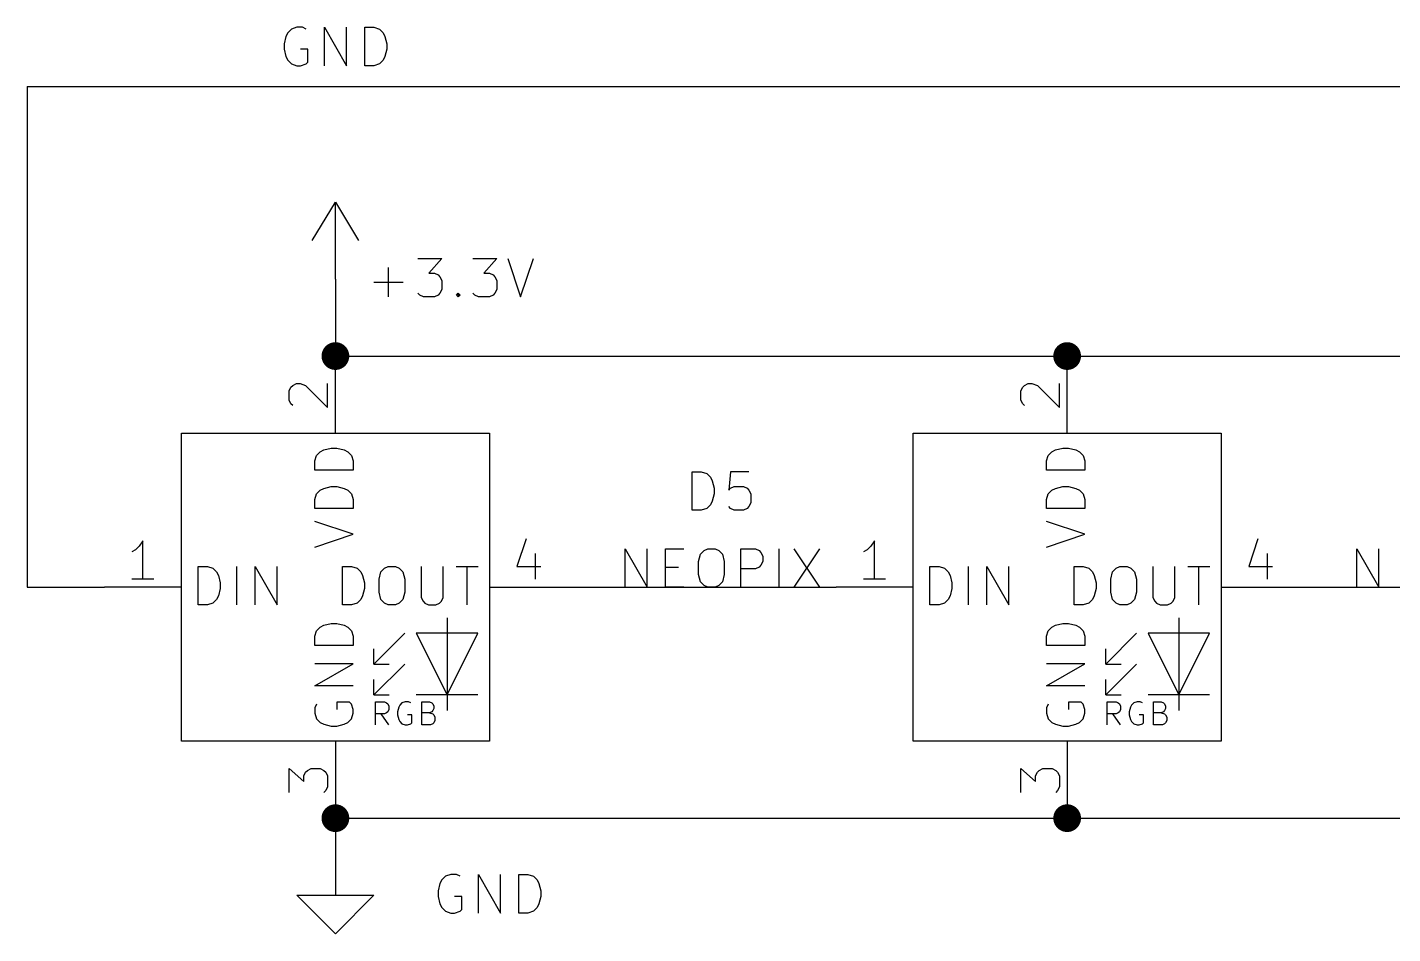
# Model space of a CAD drawing. Extents: x 0.4 to 11.3, y -7.9 to -0.4.
# Drawn here: x 7.55 to 9.323, y -5.35 to -4.173 of the extents above; entities that cross this region are included whole.
import ezdxf

# ---------------------------------------------------------------- set-up
doc = ezdxf.new("R2010")
doc.units = 0
doc.header["$MEASUREMENT"] = 0
for name, color, linetype in [('CYAN2', 4, 'CONTINUOUS'), ('GREEN3', 91, 'CONTINUOUS'), ('LYELLOW', 51, 'CONTINUOUS'), ('RED2', 1, 'CONTINUOUS'), ('RED3', 11, 'CONTINUOUS')]:
    doc.layers.add(name, color=color, linetype=linetype)

msp = doc.modelspace()

# ---------------------------------------------------------------- linework, layer by layer
at = {"layer": 'CYAN2', "linetype": 'CONTINUOUS'}
for p, q in [((7.88809, -4.18028), (7.88571, -4.18504)), ((7.89286, -4.17551), (7.88809, -4.18028)), ((7.9, -4.17313), (7.89286, -4.17551)), ((7.90714, -4.17313), (7.9, -4.17313)), ((7.91191, -4.17551), (7.90714, -4.17313)), ((7.93571, -4.22313), (7.93571, -4.17313)), ((7.93571, -4.17313), (7.96428, -4.22313)), ((7.96428, -4.22313), (7.96428, -4.17313)), ((7.98809, -4.22313), (7.98809, -4.17313)), ((7.98809, -4.17313), (8, -4.17313)), ((8, -4.17313), (8.00714, -4.17551)), ((8.00714, -4.17551), (8.01191, -4.18028)), ((8.01191, -4.18028), (8.01429, -4.18504)), ((7.88571, -4.18504), (7.88333, -4.19456)), ((7.88333, -4.19456), (7.88333, -4.2017)), ((8.01429, -4.18504), (8.01667, -4.19456)), ((8.01667, -4.19456), (8.01667, -4.2017)), ((7.88333, -4.2017), (7.88571, -4.21122)), ((7.88571, -4.21122), (7.88809, -4.21599)), ((7.88809, -4.21599), (7.89286, -4.22075)), ((7.91428, -4.2017), (7.90476, -4.2017)), ((7.91191, -4.22075), (7.91428, -4.21837)), ((7.91428, -4.21837), (7.91428, -4.2017)), ((8.01191, -4.21599), (8.00714, -4.22075)), ((8.01429, -4.21122), (8.01191, -4.21599)), ((8.01667, -4.2017), (8.01429, -4.21122)), ((7.89286, -4.22075), (7.9, -4.22313)), ((7.9, -4.22313), (7.90476, -4.22313)), ((7.90476, -4.22313), (7.91191, -4.22075)), ((8, -4.22313), (7.98809, -4.22313)), ((8.00714, -4.22075), (8, -4.22313)), ((8.05714, -4.47313), (8.08809, -4.47313)), ((8.08809, -4.47313), (8.07143, -4.49218)), ((8.12857, -4.47313), (8.15952, -4.47313)), ((8.15952, -4.47313), (8.14285, -4.49218)), ((8.17381, -4.47313), (8.19047, -4.52313)), ((8.19047, -4.52313), (8.20714, -4.47313)), ((8.01904, -4.52313), (8.01904, -4.48504)), ((8.07143, -4.49218), (8.07857, -4.49218)), ((8.07857, -4.49218), (8.08333, -4.49456)), ((8.08333, -4.49456), (8.08571, -4.49694)), ((8.08571, -4.49694), (8.08809, -4.5017)), ((8.08809, -4.5017), (8.08809, -4.51361)), ((8.14285, -4.49218), (8.15, -4.49218)), ((8.15, -4.49218), (8.15476, -4.49456)), ((8.15476, -4.49456), (8.15714, -4.49694)), ((8.15714, -4.49694), (8.15952, -4.5017)), ((8.15952, -4.5017), (8.15952, -4.51361)), ((8, -4.50408), (8.03809, -4.50408)), ((8.05952, -4.52075), (8.05714, -4.51837)), ((8.08571, -4.51837), (8.08333, -4.52075)), ((8.08809, -4.51361), (8.08571, -4.51837)), ((8.10714, -4.52075), (8.10952, -4.51837)), ((8.10952, -4.51837), (8.1119, -4.52075)), ((8.10952, -4.51837), (8.10952, -4.52313)), ((8.13095, -4.52075), (8.12857, -4.51837)), ((8.15714, -4.51837), (8.15476, -4.52075)), ((8.15952, -4.51361), (8.15714, -4.51837)), ((8.06428, -4.52313), (8.05952, -4.52075)), ((8.07857, -4.52313), (8.06428, -4.52313)), ((8.08333, -4.52075), (8.07857, -4.52313)), ((8.10952, -4.52313), (8.10714, -4.52075)), ((8.1119, -4.52075), (8.10952, -4.52313)), ((8.13571, -4.52313), (8.13095, -4.52075)), ((8.15, -4.52313), (8.13571, -4.52313)), ((8.15476, -4.52075), (8.15, -4.52313)), ((7.92313, -4.73619), (7.92551, -4.72905)), ((7.92551, -4.72905), (7.93028, -4.72428)), ((7.93028, -4.72428), (7.93504, -4.7219)), ((7.93504, -4.7219), (7.94456, -4.71952)), ((7.94456, -4.71952), (7.9517, -4.71952)), ((7.9517, -4.71952), (7.96122, -4.7219)), ((7.96122, -4.7219), (7.96599, -4.72428)), ((7.96599, -4.72428), (7.97075, -4.72905)), ((7.97075, -4.72905), (7.97313, -4.73619)), ((8.87313, -4.73619), (8.87551, -4.72905)), ((8.87551, -4.72905), (8.88028, -4.72428)), ((8.88028, -4.72428), (8.88504, -4.7219)), ((8.88504, -4.7219), (8.89456, -4.71952)), ((8.89456, -4.71952), (8.9017, -4.71952)), ((8.9017, -4.71952), (8.91122, -4.7219)), ((8.91122, -4.7219), (8.91599, -4.72428)), ((8.91599, -4.72428), (8.92075, -4.72905)), ((8.92075, -4.72905), (8.92313, -4.73619)), ((7.92313, -4.74809), (7.92313, -4.73619)), ((7.97313, -4.74809), (7.92313, -4.74809)), ((7.97313, -4.73619), (7.97313, -4.74809)), ((8.41309, -4.80013), (8.41309, -4.75013)), ((8.41309, -4.75013), (8.425, -4.75013)), ((8.425, -4.75013), (8.43214, -4.75252)), ((8.46309, -4.75013), (8.46072, -4.77394)), ((8.48691, -4.75013), (8.46309, -4.75013)), ((8.87313, -4.74809), (8.87313, -4.73619)), ((8.92313, -4.74809), (8.87313, -4.74809)), ((8.92313, -4.73619), (8.92313, -4.74809)), ((8.43214, -4.75252), (8.43691, -4.75728)), ((8.43691, -4.75728), (8.43929, -4.76204)), ((8.43929, -4.76204), (8.44167, -4.77156)), ((7.92313, -4.78619), (7.92551, -4.77905)), ((7.92551, -4.77905), (7.93028, -4.77428)), ((7.93028, -4.77428), (7.93504, -4.7719)), ((7.93504, -4.7719), (7.94456, -4.76952)), ((7.94456, -4.76952), (7.9517, -4.76952)), ((7.9517, -4.76952), (7.96122, -4.7719)), ((7.96122, -4.7719), (7.96599, -4.77428)), ((7.96599, -4.77428), (7.97075, -4.77905)), ((7.97075, -4.77905), (7.97313, -4.78619)), ((8.44167, -4.7787), (8.43929, -4.78823)), ((8.44167, -4.77156), (8.44167, -4.7787)), ((8.46072, -4.77394), (8.46309, -4.77156)), ((8.46309, -4.77156), (8.46786, -4.76918)), ((8.46786, -4.76918), (8.47976, -4.76918)), ((8.47976, -4.76918), (8.48452, -4.77156)), ((8.48452, -4.77156), (8.48691, -4.77394)), ((8.48691, -4.77394), (8.48929, -4.7787)), ((8.48929, -4.7787), (8.48929, -4.79061)), ((8.87313, -4.78619), (8.87551, -4.77905)), ((8.87551, -4.77905), (8.88028, -4.77428)), ((8.88028, -4.77428), (8.88504, -4.7719)), ((8.88504, -4.7719), (8.89456, -4.76952)), ((8.89456, -4.76952), (8.9017, -4.76952)), ((8.9017, -4.76952), (8.91122, -4.7719)), ((8.91122, -4.7719), (8.91599, -4.77428)), ((8.91599, -4.77428), (8.92075, -4.77905)), ((8.92075, -4.77905), (8.92313, -4.78619)), ((7.92313, -4.79809), (7.92313, -4.78619)), ((7.97313, -4.79809), (7.92313, -4.79809)), ((7.97313, -4.78619), (7.97313, -4.79809)), ((8.425, -4.80013), (8.41309, -4.80013)), ((8.43214, -4.79776), (8.425, -4.80013)), ((8.43691, -4.79299), (8.43214, -4.79776)), ((8.43929, -4.78823), (8.43691, -4.79299)), ((8.46309, -4.79776), (8.46072, -4.79537)), ((8.46786, -4.80013), (8.46309, -4.79776)), ((8.47976, -4.80013), (8.46786, -4.80013)), ((8.48452, -4.79776), (8.47976, -4.80013)), ((8.48691, -4.79537), (8.48452, -4.79776)), ((8.48929, -4.79061), (8.48691, -4.79537)), ((8.87313, -4.79809), (8.87313, -4.78619)), ((8.92313, -4.79809), (8.87313, -4.79809)), ((8.92313, -4.78619), (8.92313, -4.79809)), ((7.97313, -4.83143), (7.92313, -4.81476)), ((8.92313, -4.83143), (8.87313, -4.81476)), ((7.92313, -4.84809), (7.97313, -4.83143)), ((8.87313, -4.84809), (8.92313, -4.83143)), ((8.32619, -4.90013), (8.32619, -4.85013)), ((8.32619, -4.85013), (8.35476, -4.90013)), ((8.35476, -4.90013), (8.35476, -4.85013)), ((8.37857, -4.90013), (8.37857, -4.85013)), ((8.37857, -4.85013), (8.40238, -4.85013)), ((8.42381, -4.85728), (8.42857, -4.85252)), ((8.42857, -4.85252), (8.43333, -4.85013)), ((8.43333, -4.85013), (8.44285, -4.85013)), ((8.44285, -4.85013), (8.44762, -4.85252)), ((8.44762, -4.85252), (8.45238, -4.85728)), ((8.47619, -4.90013), (8.47619, -4.85013)), ((8.47619, -4.85013), (8.49524, -4.85013)), ((8.49524, -4.85013), (8.5, -4.85252)), ((8.5, -4.85252), (8.50238, -4.8549)), ((8.50238, -4.8549), (8.50476, -4.85966)), ((8.52619, -4.90013), (8.52619, -4.85013)), ((8.54524, -4.85013), (8.57857, -4.90013)), ((8.57857, -4.85013), (8.54524, -4.90013)), ((9.27619, -4.90013), (9.27619, -4.85013)), ((9.27619, -4.85013), (9.30476, -4.90013)), ((9.30476, -4.90013), (9.30476, -4.85013)), ((7.7719, -4.92313), (7.7719, -4.87313)), ((7.7719, -4.87313), (7.78381, -4.87313)), ((7.78381, -4.87313), (7.79095, -4.87551)), ((7.8219, -4.92313), (7.8219, -4.87313)), ((7.84571, -4.92313), (7.84571, -4.87313)), ((7.84571, -4.87313), (7.87428, -4.92313)), ((7.87428, -4.92313), (7.87428, -4.87313)), ((7.95904, -4.92313), (7.95904, -4.87313)), ((7.95904, -4.87313), (7.97095, -4.87313)), ((7.97095, -4.87313), (7.97809, -4.87551)), ((8.01381, -4.87551), (8.01857, -4.87313)), ((8.01857, -4.87313), (8.02809, -4.87313)), ((8.02809, -4.87313), (8.03285, -4.87551)), ((8.06143, -4.87313), (8.06143, -4.91361)), ((8.09, -4.91361), (8.09, -4.87313)), ((8.10667, -4.87313), (8.13524, -4.87313)), ((8.12095, -4.92313), (8.12095, -4.87313)), ((8.37857, -4.87394), (8.39524, -4.87394)), ((8.42143, -4.8668), (8.42381, -4.85728)), ((8.42143, -4.88347), (8.42143, -4.8668)), ((8.45238, -4.85728), (8.45476, -4.8668)), ((8.45476, -4.8668), (8.45476, -4.88347)), ((8.5, -4.87394), (8.49524, -4.87633)), ((8.50238, -4.87156), (8.5, -4.87394)), ((8.50476, -4.8668), (8.50238, -4.87156)), ((8.50476, -4.85966), (8.50476, -4.8668)), ((8.7219, -4.92313), (8.7219, -4.87313)), ((8.7219, -4.87313), (8.73381, -4.87313)), ((8.73381, -4.87313), (8.74095, -4.87551)), ((8.7719, -4.92313), (8.7719, -4.87313)), ((8.79571, -4.92313), (8.79571, -4.87313)), ((8.79571, -4.87313), (8.82428, -4.92313)), ((8.82428, -4.92313), (8.82428, -4.87313)), ((8.90904, -4.92313), (8.90904, -4.87313)), ((8.90904, -4.87313), (8.92095, -4.87313)), ((8.92095, -4.87313), (8.92809, -4.87551)), ((8.96381, -4.87551), (8.96857, -4.87313)), ((8.96857, -4.87313), (8.97809, -4.87313)), ((8.97809, -4.87313), (8.98285, -4.87551)), ((9.01143, -4.87313), (9.01143, -4.91361)), ((9.04, -4.91361), (9.04, -4.87313)), ((9.05667, -4.87313), (9.08524, -4.87313)), ((9.07095, -4.92313), (9.07095, -4.87313)), ((7.79095, -4.87551), (7.79571, -4.88028)), ((7.79571, -4.88028), (7.79809, -4.88504)), ((7.79809, -4.88504), (7.80047, -4.89456)), ((7.97809, -4.87551), (7.98285, -4.88028)), ((7.98285, -4.88028), (7.98524, -4.88504)), ((7.98524, -4.88504), (7.98761, -4.89456)), ((8.00667, -4.8898), (8.00904, -4.88028)), ((8.00667, -4.90646), (8.00667, -4.8898)), ((8.00904, -4.88028), (8.01381, -4.87551)), ((8.03285, -4.87551), (8.03761, -4.88028)), ((8.03761, -4.88028), (8.04, -4.8898)), ((8.04, -4.8898), (8.04, -4.90646)), ((8.42381, -4.89299), (8.42143, -4.88347)), ((8.45476, -4.88347), (8.45238, -4.89299)), ((8.49524, -4.87633), (8.47619, -4.87633)), ((8.74095, -4.87551), (8.74571, -4.88028)), ((8.74571, -4.88028), (8.74809, -4.88504)), ((8.74809, -4.88504), (8.75047, -4.89456)), ((8.92809, -4.87551), (8.93285, -4.88028)), ((8.93285, -4.88028), (8.93524, -4.88504)), ((8.93524, -4.88504), (8.93761, -4.89456)), ((8.95667, -4.8898), (8.95904, -4.88028)), ((8.95667, -4.90646), (8.95667, -4.8898)), ((8.95904, -4.88028), (8.96381, -4.87551)), ((8.98285, -4.87551), (8.98761, -4.88028)), ((8.98761, -4.88028), (8.99, -4.8898)), ((8.99, -4.8898), (8.99, -4.90646)), ((7.80047, -4.9017), (7.79809, -4.91122)), ((7.80047, -4.89456), (7.80047, -4.9017)), ((7.98761, -4.9017), (7.98524, -4.91122)), ((7.98761, -4.89456), (7.98761, -4.9017)), ((8.00904, -4.91599), (8.00667, -4.90646)), ((8.04, -4.90646), (8.03761, -4.91599)), ((8.40238, -4.90013), (8.37857, -4.90013)), ((8.42857, -4.89776), (8.42381, -4.89299)), ((8.43333, -4.90013), (8.42857, -4.89776)), ((8.44285, -4.90013), (8.43333, -4.90013)), ((8.44762, -4.89776), (8.44285, -4.90013)), ((8.45238, -4.89299), (8.44762, -4.89776)), ((8.75047, -4.9017), (8.74809, -4.91122)), ((8.75047, -4.89456), (8.75047, -4.9017)), ((8.93761, -4.9017), (8.93524, -4.91122)), ((8.93761, -4.89456), (8.93761, -4.9017)), ((8.95904, -4.91599), (8.95667, -4.90646)), ((8.99, -4.90646), (8.98761, -4.91599)), ((7.78381, -4.92313), (7.7719, -4.92313)), ((7.79095, -4.92075), (7.78381, -4.92313)), ((7.79571, -4.91599), (7.79095, -4.92075)), ((7.79809, -4.91122), (7.79571, -4.91599)), ((7.97095, -4.92313), (7.95904, -4.92313)), ((7.97809, -4.92075), (7.97095, -4.92313)), ((7.98285, -4.91599), (7.97809, -4.92075)), ((7.98524, -4.91122), (7.98285, -4.91599)), ((8.01381, -4.92075), (8.00904, -4.91599)), ((8.01857, -4.92313), (8.01381, -4.92075)), ((8.02809, -4.92313), (8.01857, -4.92313)), ((8.03285, -4.92075), (8.02809, -4.92313)), ((8.03761, -4.91599), (8.03285, -4.92075)), ((8.06143, -4.91361), (8.06381, -4.91837)), ((8.06381, -4.91837), (8.06619, -4.92075)), ((8.06619, -4.92075), (8.07095, -4.92313)), ((8.07095, -4.92313), (8.08047, -4.92313)), ((8.08047, -4.92313), (8.08524, -4.92075)), ((8.08524, -4.92075), (8.08762, -4.91837)), ((8.08762, -4.91837), (8.09, -4.91361)), ((8.73381, -4.92313), (8.7219, -4.92313)), ((8.74095, -4.92075), (8.73381, -4.92313)), ((8.74571, -4.91599), (8.74095, -4.92075)), ((8.74809, -4.91122), (8.74571, -4.91599)), ((8.92095, -4.92313), (8.90904, -4.92313)), ((8.92809, -4.92075), (8.92095, -4.92313)), ((8.93285, -4.91599), (8.92809, -4.92075)), ((8.93524, -4.91122), (8.93285, -4.91599)), ((8.96381, -4.92075), (8.95904, -4.91599)), ((8.96857, -4.92313), (8.96381, -4.92075)), ((8.97809, -4.92313), (8.96857, -4.92313)), ((8.98285, -4.92075), (8.97809, -4.92313)), ((8.98761, -4.91599), (8.98285, -4.92075)), ((9.01143, -4.91361), (9.01381, -4.91837)), ((9.01381, -4.91837), (9.01619, -4.92075)), ((9.01619, -4.92075), (9.02095, -4.92313)), ((9.02095, -4.92313), (9.03047, -4.92313)), ((9.03047, -4.92313), (9.03524, -4.92075)), ((9.03524, -4.92075), (9.03762, -4.91837)), ((9.03762, -4.91837), (9.04, -4.91361)), ((7.92313, -4.96381), (7.92551, -4.95667)), ((7.92551, -4.95667), (7.93028, -4.9519)), ((7.93028, -4.9519), (7.93504, -4.94952)), ((7.93504, -4.94952), (7.94456, -4.94714)), ((7.94456, -4.94714), (7.9517, -4.94714)), ((7.9517, -4.94714), (7.96122, -4.94952)), ((7.96122, -4.94952), (7.96599, -4.9519)), ((7.96599, -4.9519), (7.97075, -4.95667)), ((7.97075, -4.95667), (7.97313, -4.96381)), ((8.87313, -4.96381), (8.87551, -4.95667)), ((8.87551, -4.95667), (8.88028, -4.9519)), ((8.88028, -4.9519), (8.88504, -4.94952)), ((8.88504, -4.94952), (8.89456, -4.94714)), ((8.89456, -4.94714), (8.9017, -4.94714)), ((8.9017, -4.94714), (8.91122, -4.94952)), ((8.91122, -4.94952), (8.91599, -4.9519)), ((8.91599, -4.9519), (8.92075, -4.95667)), ((8.92075, -4.95667), (8.92313, -4.96381)), ((7.92313, -4.97571), (7.92313, -4.96381)), ((7.97313, -4.97571), (7.92313, -4.97571)), ((7.97313, -4.96381), (7.97313, -4.97571)), ((8.87313, -4.97571), (8.87313, -4.96381)), ((8.92313, -4.97571), (8.87313, -4.97571)), ((8.92313, -4.96381), (8.92313, -4.97571)), ((7.92313, -5.02809), (7.97313, -4.99952)), ((7.97313, -4.99952), (7.92313, -4.99952)), ((8.87313, -5.02809), (8.92313, -4.99952)), ((8.92313, -4.99952), (8.87313, -4.99952)), ((7.97313, -5.02809), (7.92313, -5.02809)), ((8.92313, -5.02809), (8.87313, -5.02809)), ((7.92551, -5.0519), (7.92313, -5.05667)), ((7.96837, -5.04952), (7.9517, -5.04952)), ((7.9517, -5.04952), (7.9517, -5.05905)), ((7.97075, -5.0519), (7.96837, -5.04952)), ((7.97313, -5.05905), (7.97075, -5.0519)), ((8.87551, -5.0519), (8.87313, -5.05667)), ((8.91837, -5.04952), (8.9017, -5.04952)), ((8.9017, -5.04952), (8.9017, -5.05905)), ((8.92075, -5.0519), (8.91837, -5.04952)), ((8.92313, -5.05905), (8.92075, -5.0519)), ((7.92313, -5.05667), (7.92313, -5.06381)), ((7.92313, -5.06381), (7.92551, -5.07095)), ((7.97075, -5.07095), (7.97313, -5.06381)), ((7.97313, -5.06381), (7.97313, -5.05905)), ((8.87313, -5.05667), (8.87313, -5.06381)), ((8.87313, -5.06381), (8.87551, -5.07095)), ((8.92075, -5.07095), (8.92313, -5.06381)), ((8.92313, -5.06381), (8.92313, -5.05905)), ((7.92551, -5.07095), (7.93028, -5.07571)), ((7.93028, -5.07571), (7.93504, -5.07809)), ((7.93504, -5.07809), (7.94456, -5.08047)), ((7.94456, -5.08047), (7.9517, -5.08047)), ((7.9517, -5.08047), (7.96122, -5.07809)), ((7.96122, -5.07809), (7.96599, -5.07571)), ((7.96599, -5.07571), (7.97075, -5.07095)), ((8.87551, -5.07095), (8.88028, -5.07571)), ((8.88028, -5.07571), (8.88504, -5.07809)), ((8.88504, -5.07809), (8.89456, -5.08047)), ((8.89456, -5.08047), (8.9017, -5.08047)), ((8.9017, -5.08047), (8.91122, -5.07809)), ((8.91122, -5.07809), (8.91599, -5.07571)), ((8.91599, -5.07571), (8.92075, -5.07095)), ((8.08809, -5.28028), (8.08571, -5.28504)), ((8.09286, -5.27551), (8.08809, -5.28028)), ((8.1, -5.27313), (8.09286, -5.27551)), ((8.10714, -5.27313), (8.1, -5.27313)), ((8.11191, -5.27551), (8.10714, -5.27313)), ((8.13571, -5.32313), (8.13571, -5.27313)), ((8.13571, -5.27313), (8.16428, -5.32313)), ((8.16428, -5.32313), (8.16428, -5.27313)), ((8.18809, -5.32313), (8.18809, -5.27313)), ((8.18809, -5.27313), (8.2, -5.27313)), ((8.2, -5.27313), (8.20714, -5.27551)), ((8.20714, -5.27551), (8.21191, -5.28028)), ((8.21191, -5.28028), (8.21429, -5.28504)), ((8.08571, -5.28504), (8.08333, -5.29456)), ((8.08333, -5.29456), (8.08333, -5.3017)), ((8.21429, -5.28504), (8.21667, -5.29456)), ((8.21667, -5.29456), (8.21667, -5.3017)), ((8.08333, -5.3017), (8.08571, -5.31122)), ((8.08571, -5.31122), (8.08809, -5.31599)), ((8.08809, -5.31599), (8.09286, -5.32075)), ((8.11428, -5.3017), (8.10476, -5.3017)), ((8.11428, -5.31837), (8.11428, -5.3017)), ((8.21191, -5.31599), (8.20714, -5.32075)), ((8.21429, -5.31122), (8.21191, -5.31599)), ((8.21667, -5.3017), (8.21429, -5.31122)), ((8.09286, -5.32075), (8.1, -5.32313)), ((8.1, -5.32313), (8.10476, -5.32313)), ((8.10476, -5.32313), (8.11191, -5.32075)), ((8.11191, -5.32075), (8.11428, -5.31837)), ((8.2, -5.32313), (8.18809, -5.32313)), ((8.20714, -5.32075), (8.2, -5.32313))]:
    msp.add_line(p, q, dxfattribs=at)
at = {"layer": 'GREEN3', "linetype": 'CONTINUOUS'}
for p, q in [((7.55, -4.25), (7.55, -4.9)), ((7.55, -4.25), (10.9, -4.25)), ((7.95, -4.5), (7.95, -4.6)), ((7.95, -4.6), (8.9, -4.6)), ((8.9, -4.6), (9.85, -4.6)), ((7.55, -4.9), (7.65, -4.9)), ((8.25, -4.9), (8.6, -4.9)), ((9.2, -4.9), (9.55, -4.9)), ((7.95, -5.2), (8.9, -5.2)), ((7.95, -5.2), (7.95, -5.25)), ((8.9, -5.2), (9.85, -5.2))]:
    msp.add_line(p, q, dxfattribs=at)
at = {"layer": 'GREEN3', "const_width": 0.018}
for points in [[(7.941, -4.6, 1), (7.959, -4.6, 1)], [(8.891, -4.6, 1), (8.909, -4.6, 1)], [(7.941, -5.2, 1), (7.959, -5.2, 1)], [(8.891, -5.2, 1), (8.909, -5.2, 1)]]:
    msp.add_lwpolyline(points, format="xyb", close=True, dxfattribs=at)
at = {"layer": 'LYELLOW', "linetype": 'CONTINUOUS'}
for p, q in [((7.75, -5.1), (7.75, -4.7)), ((7.75, -4.7), (8.15, -4.7)), ((8.15, -4.7), (8.15, -5.1)), ((8.7, -5.1), (8.7, -4.7)), ((8.7, -4.7), (9.1, -4.7)), ((9.1, -4.7), (9.1, -5.1)), ((8.15, -5.1), (7.75, -5.1)), ((9.1, -5.1), (8.7, -5.1))]:
    msp.add_line(p, q, dxfattribs=at)
at = {"layer": 'RED2', "linetype": 'CONTINUOUS'}
for p, q in [((7.92, -4.45), (7.95, -4.4)), ((7.95, -4.5), (7.95, -4.4)), ((7.95, -4.4), (7.98, -4.45)), ((7.95, -4.7), (7.95, -4.6)), ((8.9, -4.7), (8.9, -4.6)), ((7.75, -5.1), (7.75, -4.7)), ((7.75, -4.7), (8.15, -4.7)), ((8.15, -4.7), (8.15, -5.1)), ((8.7, -5.1), (8.7, -4.7)), ((8.7, -4.7), (9.1, -4.7)), ((9.1, -4.7), (9.1, -5.1)), ((7.75, -4.9), (7.65, -4.9)), ((8.15, -4.9), (8.25, -4.9)), ((8.7, -4.9), (8.6, -4.9)), ((9.1, -4.9), (9.2, -4.9)), ((8.095, -4.94), (8.095, -5.04)), ((9.045, -4.94), (9.045, -5.04)), ((8.04, -4.96), (8, -5)), ((8.135, -4.96), (8.055, -4.96)), ((8.055, -4.96), (8.095, -5.04)), ((8.095, -5.04), (8.135, -4.96)), ((8.99, -4.96), (8.95, -5)), ((9.085, -4.96), (9.005, -4.96)), ((9.005, -4.96), (9.045, -5.04)), ((9.045, -5.04), (9.085, -4.96)), ((8, -5), (8, -4.98)), ((8.95, -5), (8.95, -4.98)), ((8, -5), (8.02, -5)), ((8.04, -5), (8, -5.04)), ((8.95, -5), (8.97, -5)), ((8.99, -5), (8.95, -5.04)), ((8, -5.04), (8, -5.02)), ((8.95, -5.04), (8.95, -5.02)), ((8, -5.04), (8.02, -5.04)), ((8.00214, -5.07888), (8.00214, -5.04888)), ((8.00214, -5.04888), (8.01357, -5.04888)), ((8.01357, -5.04888), (8.01643, -5.05031)), ((8.01643, -5.05031), (8.01785, -5.05174)), ((8.01785, -5.05174), (8.01928, -5.05459)), ((8.03643, -5.05031), (8.03357, -5.05317)), ((8.04071, -5.04888), (8.03643, -5.05031)), ((8.045, -5.04888), (8.04071, -5.04888)), ((8.04785, -5.05031), (8.045, -5.04888)), ((8.135, -5.04), (8.055, -5.04)), ((8.06214, -5.07888), (8.06214, -5.04888)), ((8.06214, -5.04888), (8.07214, -5.04888)), ((8.07214, -5.04888), (8.075, -5.05031)), ((8.075, -5.05031), (8.07643, -5.05174)), ((8.07643, -5.05174), (8.07785, -5.05459)), ((8.095, -5.04), (8.095, -5.06)), ((8.95, -5.04), (8.97, -5.04)), ((8.95214, -5.07888), (8.95214, -5.04888)), ((8.95214, -5.04888), (8.96357, -5.04888)), ((8.96357, -5.04888), (8.96643, -5.05031)), ((8.96643, -5.05031), (8.96785, -5.05174)), ((8.96785, -5.05174), (8.96928, -5.05459)), ((8.98643, -5.05031), (8.98357, -5.05317)), ((8.99071, -5.04888), (8.98643, -5.05031)), ((8.995, -5.04888), (8.99071, -5.04888)), ((8.99785, -5.05031), (8.995, -5.04888)), ((9.085, -5.04), (9.005, -5.04)), ((9.01214, -5.07888), (9.01214, -5.04888)), ((9.01214, -5.04888), (9.02214, -5.04888)), ((9.02214, -5.04888), (9.025, -5.05031)), ((9.025, -5.05031), (9.02643, -5.05174)), ((9.02643, -5.05174), (9.02785, -5.05459)), ((9.045, -5.04), (9.045, -5.06)), ((8.01357, -5.06459), (8.00214, -5.06459)), ((8.01928, -5.07888), (8.00928, -5.06459)), ((8.01643, -5.06317), (8.01357, -5.06459)), ((8.01785, -5.06174), (8.01643, -5.06317)), ((8.01928, -5.05888), (8.01785, -5.06174)), ((8.01928, -5.05459), (8.01928, -5.05888)), ((8.03214, -5.05602), (8.03071, -5.06174)), ((8.03071, -5.06174), (8.03071, -5.06602)), ((8.03071, -5.06602), (8.03214, -5.07174)), ((8.03357, -5.05317), (8.03214, -5.05602)), ((8.04928, -5.06602), (8.04357, -5.06602)), ((8.04928, -5.07602), (8.04928, -5.06602)), ((8.07214, -5.06317), (8.06214, -5.06317)), ((8.075, -5.06174), (8.07214, -5.06317)), ((8.07214, -5.06317), (8.07643, -5.06459)), ((8.07643, -5.06031), (8.075, -5.06174)), ((8.07785, -5.05745), (8.07643, -5.06031)), ((8.07643, -5.06459), (8.07785, -5.06602)), ((8.07785, -5.05459), (8.07785, -5.05745)), ((8.07785, -5.06602), (8.07928, -5.06888)), ((8.07928, -5.06888), (8.07928, -5.07317)), ((8.96357, -5.06459), (8.95214, -5.06459)), ((8.96928, -5.07888), (8.95928, -5.06459)), ((8.96643, -5.06317), (8.96357, -5.06459)), ((8.96785, -5.06174), (8.96643, -5.06317)), ((8.96928, -5.05888), (8.96785, -5.06174)), ((8.96928, -5.05459), (8.96928, -5.05888)), ((8.98214, -5.05602), (8.98071, -5.06174)), ((8.98071, -5.06174), (8.98071, -5.06602)), ((8.98071, -5.06602), (8.98214, -5.07174)), ((8.98357, -5.05317), (8.98214, -5.05602)), ((8.99928, -5.06602), (8.99357, -5.06602)), ((8.99928, -5.07602), (8.99928, -5.06602)), ((9.02214, -5.06317), (9.01214, -5.06317)), ((9.025, -5.06174), (9.02214, -5.06317)), ((9.02214, -5.06317), (9.02643, -5.06459)), ((9.02643, -5.06031), (9.025, -5.06174)), ((9.02785, -5.05745), (9.02643, -5.06031)), ((9.02643, -5.06459), (9.02785, -5.06602)), ((9.02785, -5.05459), (9.02785, -5.05745)), ((9.02785, -5.06602), (9.02928, -5.06888)), ((9.02928, -5.06888), (9.02928, -5.07317)), ((8.03214, -5.07174), (8.03357, -5.07459)), ((8.03357, -5.07459), (8.03643, -5.07745)), ((8.03643, -5.07745), (8.04071, -5.07888)), ((8.04071, -5.07888), (8.04357, -5.07888)), ((8.04357, -5.07888), (8.04785, -5.07745)), ((8.04785, -5.07745), (8.04928, -5.07602)), ((8.07357, -5.07888), (8.06214, -5.07888)), ((8.07643, -5.07745), (8.07357, -5.07888)), ((8.07785, -5.07602), (8.07643, -5.07745)), ((8.07928, -5.07317), (8.07785, -5.07602)), ((8.98214, -5.07174), (8.98357, -5.07459)), ((8.98357, -5.07459), (8.98643, -5.07745)), ((8.98643, -5.07745), (8.99071, -5.07888)), ((8.99071, -5.07888), (8.99357, -5.07888)), ((8.99357, -5.07888), (8.99785, -5.07745)), ((8.99785, -5.07745), (8.99928, -5.07602)), ((9.02357, -5.07888), (9.01214, -5.07888)), ((9.02643, -5.07745), (9.02357, -5.07888)), ((9.02785, -5.07602), (9.02643, -5.07745)), ((9.02928, -5.07317), (9.02785, -5.07602)), ((8.15, -5.1), (7.75, -5.1)), ((7.95, -5.1), (7.95, -5.2)), ((9.1, -5.1), (8.7, -5.1)), ((8.9, -5.1), (8.9, -5.2)), ((7.95, -5.25), (7.95, -5.3)), ((7.95, -5.35), (7.9, -5.3)), ((7.9, -5.3), (7.95, -5.3)), ((7.95, -5.3), (8, -5.3)), ((8, -5.3), (7.95, -5.35))]:
    msp.add_line(p, q, dxfattribs=at)
at = {"layer": 'RED3', "linetype": 'CONTINUOUS'}
for p, q in [((7.88988, -4.64523), (7.89226, -4.64047)), ((7.89226, -4.64047), (7.89464, -4.63809)), ((7.89464, -4.63809), (7.8994, -4.63571)), ((7.8994, -4.63571), (7.90417, -4.63571)), ((7.90417, -4.63571), (7.91131, -4.63809)), ((7.91131, -4.63809), (7.93988, -4.66666)), ((7.93988, -4.66666), (7.93988, -4.63571)), ((8.83988, -4.64523), (8.84226, -4.64047)), ((8.84226, -4.64047), (8.84464, -4.63809)), ((8.84464, -4.63809), (8.8494, -4.63571)), ((8.8494, -4.63571), (8.85417, -4.63571)), ((8.85417, -4.63571), (8.86131, -4.63809)), ((8.86131, -4.63809), (8.88988, -4.66666)), ((8.88988, -4.66666), (8.88988, -4.63571)), ((7.88988, -4.65714), (7.88988, -4.64523)), ((7.89226, -4.6619), (7.88988, -4.65714)), ((7.89464, -4.66428), (7.89226, -4.6619)), ((8.83988, -4.65714), (8.83988, -4.64523)), ((8.84226, -4.6619), (8.83988, -4.65714)), ((8.84464, -4.66428), (8.84226, -4.6619)), ((8.19762, -4.8375), (8.18572, -4.87321)), ((9.14762, -4.8375), (9.13572, -4.87321)), ((7.69048, -4.85178), (7.68572, -4.85417)), ((7.69524, -4.84702), (7.69048, -4.85178)), ((7.7, -4.83988), (7.69524, -4.84702)), ((7.7, -4.88988), (7.7, -4.83988)), ((8.20952, -4.85655), (8.20952, -4.88988)), ((8.64048, -4.85178), (8.63572, -4.85417)), ((8.64524, -4.84702), (8.64048, -4.85178)), ((8.65, -4.83988), (8.64524, -4.84702)), ((8.65, -4.88988), (8.65, -4.83988)), ((9.15952, -4.85655), (9.15952, -4.88988)), ((8.18572, -4.87321), (8.21667, -4.87321)), ((9.13572, -4.87321), (9.16667, -4.87321)), ((7.71429, -4.88988), (7.68572, -4.88988)), ((8.66429, -4.88988), (8.63572, -4.88988)), ((7.88988, -5.16666), (7.88988, -5.13571)), ((7.88988, -5.13571), (7.90893, -5.15238)), ((7.90893, -5.14523), (7.91131, -5.14047)), ((7.91131, -5.14047), (7.91369, -5.13809)), ((7.91369, -5.13809), (7.91845, -5.13571)), ((7.91845, -5.13571), (7.93035, -5.13571)), ((7.93035, -5.13571), (7.93512, -5.13809)), ((7.93512, -5.13809), (7.9375, -5.14047)), ((7.9375, -5.14047), (7.93988, -5.14523)), ((8.83988, -5.16666), (8.83988, -5.13571)), ((8.83988, -5.13571), (8.85893, -5.15238)), ((8.85893, -5.14523), (8.86131, -5.14047)), ((8.86131, -5.14047), (8.86369, -5.13809)), ((8.86369, -5.13809), (8.86845, -5.13571)), ((8.86845, -5.13571), (8.88035, -5.13571)), ((8.88035, -5.13571), (8.88512, -5.13809)), ((8.88512, -5.13809), (8.8875, -5.14047)), ((8.8875, -5.14047), (8.88988, -5.14523)), ((7.90893, -5.15238), (7.90893, -5.14523)), ((7.93988, -5.14523), (7.93988, -5.15952)), ((8.85893, -5.15238), (8.85893, -5.14523)), ((8.88988, -5.14523), (8.88988, -5.15952)), ((7.9375, -5.16428), (7.93512, -5.16666)), ((7.93988, -5.15952), (7.9375, -5.16428)), ((8.8875, -5.16428), (8.88512, -5.16666)), ((8.88988, -5.15952), (8.8875, -5.16428))]:
    msp.add_line(p, q, dxfattribs=at)

doc.saveas('drawing.dxf')
